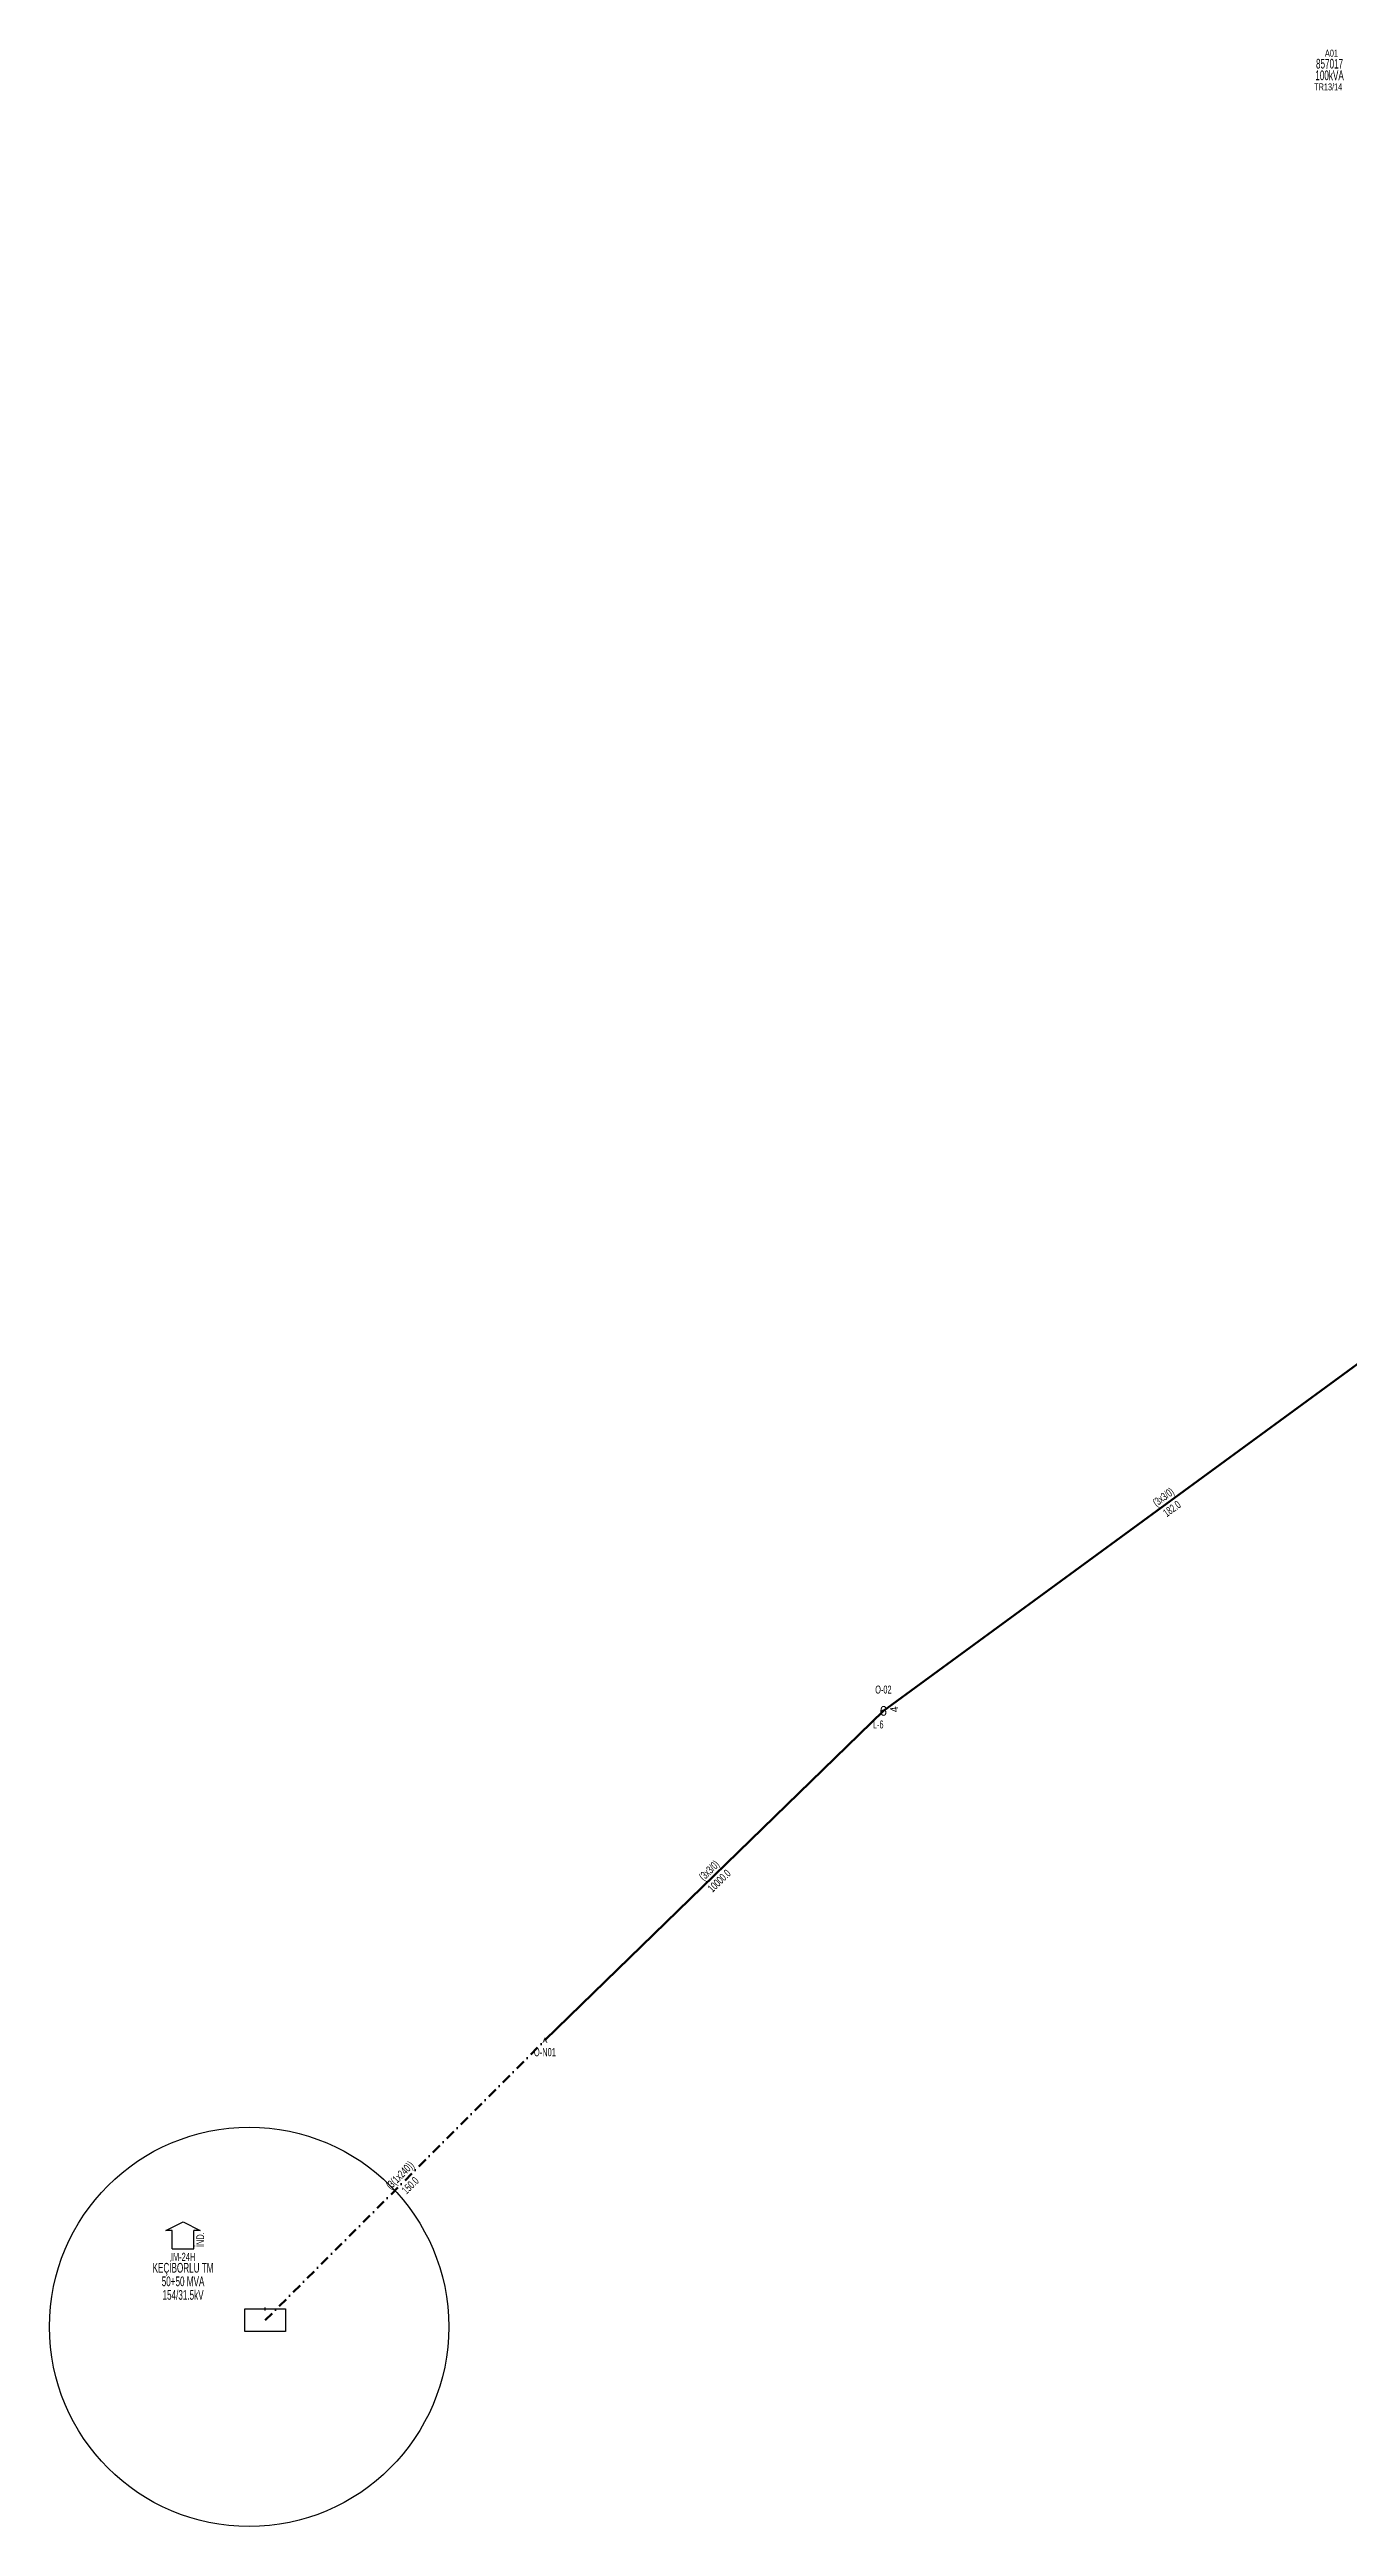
# Model space of a CAD drawing. Header units: millimetres. Extents: x 542876 to 548433, y 4216806 to 4221056.
# Drawn here: x 543008 to 543343, y 4216806 to 4217445 of the extents above; entities that cross this region are included whole.
import ezdxf
from ezdxf.enums import TextEntityAlignment as Align

# ---------------------------------------------------------------- set-up
doc = ezdxf.new("R2010")
doc.units = ezdxf.units.MM
doc.linetypes.add('DASHDOT', pattern=[5, 2.5, -1.25, 0, -1.25])
for name, color, linetype, lineweight in [('DIREK_ENH_MEVCUT', 6, 'Continuous', 25), ('HAT_ENH_HAVAI_MEVCUT', 6, 'Continuous', 70), ('HAT_ENH_YERALTI_MEVCUT', 6, 'DASHDOT', 70), ('KULLANICI', 1, 'Continuous', 25), ('NODE_OG_MEVCUT', 5, 'Continuous', 25), ('TRAFO_MEVCUT', 5, 'Continuous', 30)]:
    doc.layers.add(name, color=color, linetype=linetype, lineweight=lineweight)
doc.styles.add('Direk', font='B_CAD')
doc.styles.get("Standard").update_dxf_attribs({"font": 'Arial'})

# ---------------------------------------------------------------- blocks, each defined once
blk = doc.blocks.new('MEV_INDMERK_KARE')
at = {"layer": 'TRAFO_MEVCUT', "linetype": 'Continuous'}
for p, q in [((-5.268651, -2.925), (-5.268651, 2.925)), ((-5.268651, 2.925), (5.268651, 2.925)), ((0, 2.535), (0, 3.315)), ((5.268651, 2.925), (5.268651, -2.925)), ((5.268651, -2.925), (-5.268651, -2.925))]:
    blk.add_line(p, q, dxfattribs=at)
blk = doc.blocks.new('MEV_INDMERK')
at = {"layer": 'TRAFO_MEVCUT', "linetype": 'Continuous'}
for p, q in [((-4.4, 2.4), (0, 4.6)), ((-2.8, 2.4), (-4.4, 2.4)), ((-2.8, -2.4), (-2.8, 2.4)), ((0, 4.6), (4.4, 2.4)), ((4.4, 2.4), (2.8, 2.4)), ((2.8, -2.4), (2.8, 2.4)), ((-2.8, -2.4), (2.8, -2.4))]:
    blk.add_line(p, q, dxfattribs=at)
at = {"layer": 'TRAFO_MEVCUT', "linetype": 'Continuous', "width": 0.6}
blk.add_text('İND.', height=2, rotation=90, dxfattribs=at).set_placement((5.417363, -0.010583), align=Align.CENTER)

msp = doc.modelspace()

# ---------------------------------------------------------------- linework, layer by layer
at = {"layer": 'HAT_ENH_HAVAI_MEVCUT'}
for p, q in [((543369.617693, 4217123.811234), (543223.018, 4217016.513)), ((543223.018, 4217016.513), (543135.725951, 4216931.562058))]:
    msp.add_line(p, q, dxfattribs=at)
at = {"layer": 'HAT_ENH_YERALTI_MEVCUT', "flags": 128}
msp.add_lwpolyline([(543063.59, 4216859.375), (543135.725951, 4216931.562058)], dxfattribs=at)
at = {"layer": 'KULLANICI'}
msp.add_circle((543059.440566, 4216857.673407), 51.476988, dxfattribs=at)

# ---------------------------------------------------------------- block references
at = {"layer": 'TRAFO_MEVCUT'}
for name, p in [('MEV_INDMERK', (543042.399011, 4216880.15707)), ('MEV_INDMERK_KARE', (543063.59, 4216859.375))]:
    msp.add_blockref(name, p, dxfattribs=at)

# ---------------------------------------------------------------- texts
at = {"layer": 'DIREK_ENH_MEVCUT', "width": 0.53}
for s, p in [('O-02', (543223.018, 4217022.013)), ('L-6', (543221.68917, 4217013.013))]:
    msp.add_text(s, height=2.05, dxfattribs=at).set_placement(p, align=Align.MIDDLE_CENTER)
at = {"layer": 'DIREK_ENH_MEVCUT', "style": 'Direk'}
msp.add_text('6', height=2.5, dxfattribs=at).set_placement((543223.018, 4217016.513), align=Align.MIDDLE_CENTER)
at = {"layer": 'DIREK_ENH_MEVCUT', "color": 32, "style": 'Direk'}
msp.add_text('4', height=2, rotation=457.705417, dxfattribs=at).set_placement((543225.792717, 4217016.888424), align=Align.MIDDLE_CENTER)
at = {"layer": 'HAT_ENH_HAVAI_MEVCUT', "lineweight": 30, "width": 0.53}
for rotation, p in [(396.200885, (543295.815821, 4217070.848025, 271611.509)), (404.22129, (543178.779159, 4216974.646683, 271567.862975))]:
    msp.add_text('(3x3/0)', height=2.05, rotation=rotation, dxfattribs=at).set_placement(p, align=Align.CENTER)
for s, rotation, p in [('182.0', 396.200885, (543296.819872, 4217069.476208, 271611.509)), ('10000.0', 404.22129, (543179.964792, 4216973.428375, 271567.862975))]:
    msp.add_text(s, height=2.05, rotation=rotation, dxfattribs=at).set_placement(p, align=Align.TOP_CENTER)
at = {"layer": 'HAT_ENH_YERALTI_MEVCUT', "lineweight": 30, "width": 0.53}
msp.add_text('(3(1x240))', height=2.05, rotation=45.02029, dxfattribs=at).set_placement((543099.056722, 4216896.069357), align=Align.CENTER)
msp.add_text('150.0', height=2.05, rotation=45.02029, dxfattribs=at).set_placement((543100.259229, 4216894.867701), align=Align.TOP_CENTER)
at = {"layer": 'NODE_OG_MEVCUT', "style": 'Direk'}
msp.add_text('A', height=1.4, dxfattribs=at).set_placement((543135.725951, 4216931.562058), align=Align.MIDDLE_CENTER)
at = {"layer": 'NODE_OG_MEVCUT', "width": 0.6}
msp.add_text('O-N01', height=2.1, dxfattribs=at).set_placement((543135.725951, 4216929.562058), align=Align.TOP_CENTER)
at = {"layer": 'TRAFO_MEVCUT', "width": 0.6}
for s, height, p in [('857017', 2.5, (543338.083939, 4217440.034657)), ('A01', 1.8, (543338.575635, 4217443.107747)), ('100kVA', 2.5, (543338.083939, 4217437.034657)), ('KEÇİBORLU TM', 2.5, (543042.399011, 4216871.65707)), ('IM-24H', 2.1, (543042.399011, 4216874.65707)), ('50+50 MVA', 2.5, (543042.399011, 4216868.15707)), ('154/31.5kV', 2.5, (543042.399011, 4216864.65707))]:
    msp.add_text(s, height=height, dxfattribs=at).set_placement(p, align=Align.CENTER)
msp.add_text('TR13/14', height=1.8, dxfattribs=at).set_placement((543337.738425, 4217436.205754), align=Align.TOP_CENTER)

doc.saveas('drawing.dxf')
